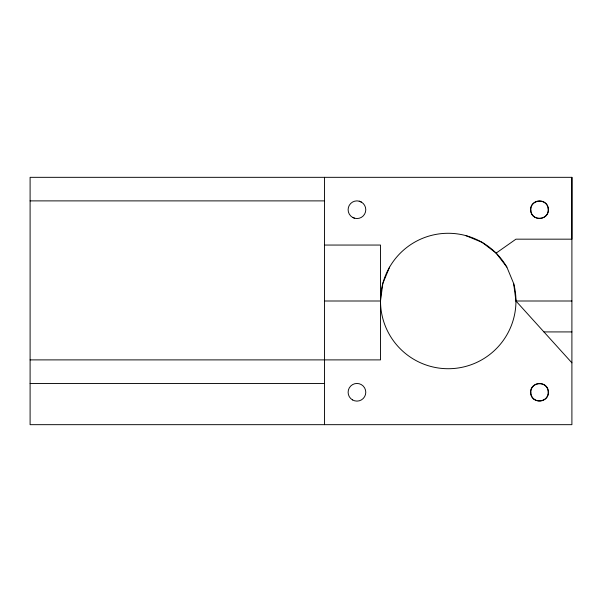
<?xml version="1.0" encoding="UTF-8"?>
<svg xmlns="http://www.w3.org/2000/svg" width="602" height="602" viewBox="0 0 602 602"><rect width="100%" height="100%" fill="white"/><g stroke="black" fill="none" stroke-linecap="round" stroke-linejoin="round"><path stroke-width="0.9" d="M571.9 177.327L571.9 424.673L30.1 424.673L30.1 177.327L571.9 177.327L571.9 239.167L515.952 239.167L496.116 253.111L482.089 242.35L465.76 235.585M389.577 267.137L382.812 283.474L380.502 301L324.553 301M30.1 200.887L324.553 200.887M324.553 245.052L380.502 245.052L380.502 359.891L30.1 359.891M496.116 253.111L506.876 267.137L513.649 283.474L515.952 301L571.9 301M543.93 331.92L571.9 331.92M30.1 383.451L324.553 383.451M359.236 201.188L361.366 202.069M352.531 217.367A8.834 8.834 0 0 0 365.783 209.722A8.834 8.834 0 0 0 352.531 202.069A8.834 8.834 0 0 0 352.531 217.367L354.661 218.248M515.952 301L571.9 362.833M324.553 177.327L324.553 424.673M513.649 283.474A67.725 67.725 0 0 1 436.465 367.694A67.725 67.725 0 0 1 392.752 262.156A67.725 67.725 0 0 1 506.876 267.137M530.746 210.279C530.851 221.649 549.611 220.452 548.271 209.157C548.166 197.787 529.406 198.984 530.746 210.279M530.746 392.843C530.851 404.213 549.611 403.016 548.271 391.721C548.166 380.351 529.406 381.548 530.746 392.843M352.531 399.931A8.834 8.834 0 0 0 365.783 392.278A8.834 8.834 0 0 0 352.531 384.633A8.834 8.834 0 0 0 352.531 399.931M535.095 217.367A8.834 8.834 0 0 0 548.347 209.722A8.834 8.834 0 0 0 535.095 202.069A8.834 8.834 0 0 0 535.095 217.367M534.109 399.269A8.834 8.834 0 0 0 548.264 393.467A8.834 8.834 0 0 0 536.164 384.106A8.834 8.834 0 0 0 534.109 399.269"/></g></svg>
